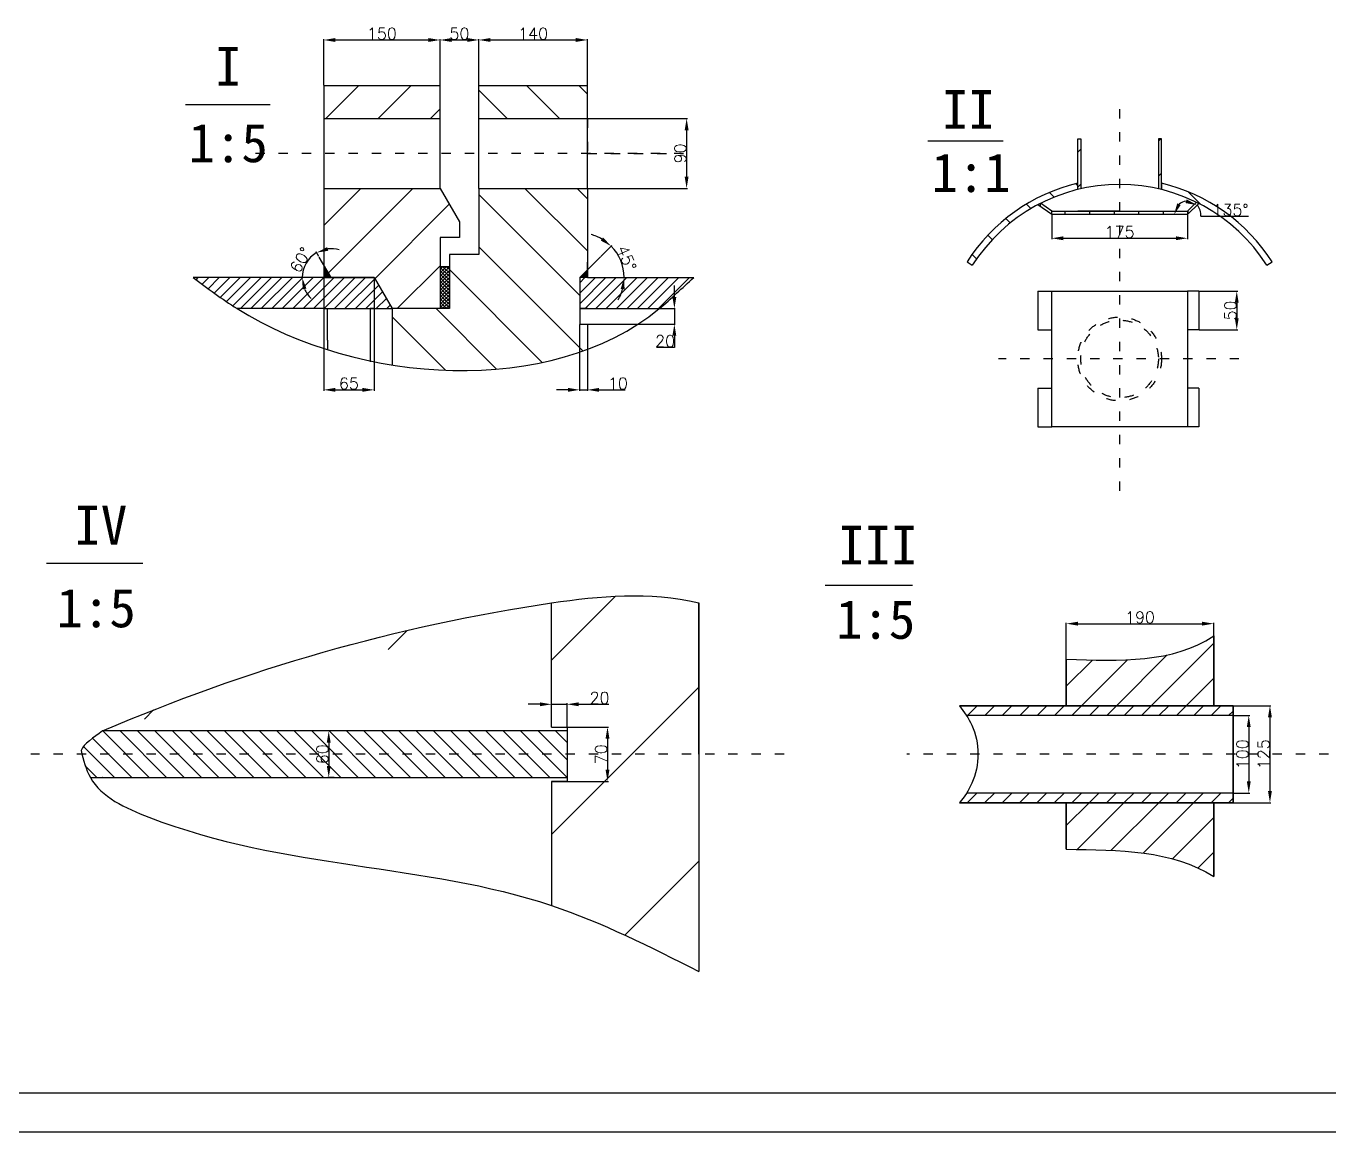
# Model space of a CAD drawing. Header units: millimetres. Extents: x 109 to 4315, y -1665 to 1305.
# Drawn here: x 1184 to 2864, y -1665 to -240 of the extents above; entities that cross this region are included whole.
import ezdxf

# ---------------------------------------------------------------- set-up
doc = ezdxf.new("R2010")
doc.units = ezdxf.units.MM
doc.linetypes.add('ACAD_ISO02W100', pattern=[15, 12, -3])
doc.linetypes.add('ACAD_ISO03W100', pattern=[30, 12, -18])
doc.layers.add('点划线', color=10, linetype='Continuous')
doc.styles.get("Standard").update_dxf_attribs({"font": 'txt', "bigfont": 'gbcbig.shx'})
doc.dimstyles.new('ISO-25', dxfattribs={"dimtxt": 15, "dimasz": 15, "dimexe": 1.25, "dimexo": 0.625, "dimtad": 1, "dimtoh": 1, "dimtxsty": 'Standard', "dimcen": 10, "dimadec": 0, "dimazin": 0, "dimtfac": 1, "dimtmove": 0, "dimatfit": 3, "dimfxl": 0, "dimarcsym": 0})
pattern_1 = [(45, (205.849, -107.269), (-6.73519, 6.73519), [])]
pattern_2 = [(45, (205.85, -356.563), (-22.45064, 22.45064), [])]

# ---------------------------------------------------------------- blocks, each defined once
blk = doc.blocks.new('*D10')
at = {"color": 0, "lineweight": -2, "transparency": 16777216}
for p, q in [((1567.8, -315.7), (1567.8, -256.3)), ((1582.8, -257.5), (1702.8, -257.5)), ((1717.8, -315.7), (1717.8, -256.3))]:
    blk.add_line(p, q, dxfattribs=at)
at = {"color": 0, "lineweight": 25, "transparency": 16777216}
for points in [[(1582.8, -255), (1582.8, -260), (1567.8, -257.5)], [(1702.8, -255), (1702.8, -260), (1717.8, -257.5)]]:
    blk.add_solid(points, dxfattribs=at)
at = {"layer": 'Defpoints', "color": 0, "lineweight": 25, "transparency": 16777216}
for p in [(1717.8, -257.5), (1567.8, -316.3), (1717.8, -316.3)]:
    blk.add_point(p, dxfattribs=at)
at = {"color": 0, "lineweight": 25, "transparency": 16777216, "insert": (1642.8, -249.4), "char_height": 15, "attachment_point": 5}
blk.add_mtext('150', dxfattribs=at)
blk = doc.blocks.new('*D11')
at = {"color": 0, "lineweight": -2, "transparency": 16777216}
for p, q in [((1717.8, -315), (1717.8, -256.3)), ((1732.8, -257.5), (1752.8, -257.5)), ((1767.8, -315.7), (1767.8, -256.3))]:
    blk.add_line(p, q, dxfattribs=at)
at = {"color": 0, "lineweight": 25, "transparency": 16777216}
for points in [[(1732.8, -255), (1732.8, -260), (1717.8, -257.5)], [(1752.8, -255), (1752.8, -260), (1767.8, -257.5)]]:
    blk.add_solid(points, dxfattribs=at)
at = {"layer": 'Defpoints', "color": 0, "lineweight": 25, "transparency": 16777216}
for p in [(1767.8, -257.5), (1717.8, -315.7), (1767.8, -316.3)]:
    blk.add_point(p, dxfattribs=at)
at = {"color": 0, "lineweight": 25, "transparency": 16777216, "insert": (1742.8, -249.4), "char_height": 15, "attachment_point": 5}
blk.add_mtext('50', dxfattribs=at)
blk = doc.blocks.new('*D12')
at = {"color": 0, "lineweight": -2, "transparency": 16777216}
for p, q in [((1767.8, -315.7), (1767.8, -256.3)), ((1782.8, -257.5), (1892.8, -257.5)), ((1907.8, -315.7), (1907.8, -256.3))]:
    blk.add_line(p, q, dxfattribs=at)
at = {"color": 0, "lineweight": 25, "transparency": 16777216}
for points in [[(1782.8, -255), (1782.8, -260), (1767.8, -257.5)], [(1892.8, -255), (1892.8, -260), (1907.8, -257.5)]]:
    blk.add_solid(points, dxfattribs=at)
at = {"layer": 'Defpoints', "color": 0, "lineweight": 25, "transparency": 16777216}
for p in [(1907.8, -257.5), (1767.8, -316.3), (1907.8, -316.3)]:
    blk.add_point(p, dxfattribs=at)
at = {"color": 0, "lineweight": 25, "transparency": 16777216, "insert": (1837.8, -249.4), "char_height": 15, "attachment_point": 5}
blk.add_mtext('140', dxfattribs=at)
blk = doc.blocks.new('*D13')
at = {"color": 0, "lineweight": -2, "transparency": 16777216}
for p, q in [((1567.8, -564.4), (1567.8, -709.7)), ((1632.8, -564.4), (1632.8, -709.7)), ((1582.8, -708.5), (1617.8, -708.5))]:
    blk.add_line(p, q, dxfattribs=at)
at = {"color": 0, "lineweight": 25, "transparency": 16777216}
for points in [[(1582.8, -706), (1582.8, -711), (1567.8, -708.5)], [(1617.8, -706), (1617.8, -711), (1632.8, -708.5)]]:
    blk.add_solid(points, dxfattribs=at)
at = {"layer": 'Defpoints', "color": 0, "lineweight": 25, "transparency": 16777216}
for p in [(1567.8, -563.8), (1632.8, -563.8), (1632.8, -708.5)]:
    blk.add_point(p, dxfattribs=at)
at = {"color": 0, "lineweight": 25, "transparency": 16777216, "insert": (1600.3, -700.3), "char_height": 15, "attachment_point": 5}
blk.add_mtext('65', dxfattribs=at)
blk = doc.blocks.new('*D14')
at = {"color": 0, "lineweight": -2, "transparency": 16777216}
for p, q in [((1897.8, -624.4), (1897.8, -709.7)), ((1907.8, -624.4), (1907.8, -709.7)), ((1882.8, -708.5), (1867.8, -708.5)), ((1897.8, -708.5), (1907.8, -708.5)), ((1922.8, -708.5), (1956.6, -708.5))]:
    blk.add_line(p, q, dxfattribs=at)
at = {"color": 0, "lineweight": 25, "transparency": 16777216}
for points in [[(1882.8, -706), (1882.8, -711), (1897.8, -708.5)], [(1922.8, -706), (1922.8, -711), (1907.8, -708.5)]]:
    blk.add_solid(points, dxfattribs=at)
at = {"layer": 'Defpoints', "color": 0, "lineweight": 25, "transparency": 16777216}
for p in [(1897.8, -623.8), (1907.8, -623.8), (1907.8, -708.5)]:
    blk.add_point(p, dxfattribs=at)
at = {"color": 0, "lineweight": 25, "transparency": 16777216, "insert": (1947.2, -700.3), "char_height": 15, "attachment_point": 5}
blk.add_mtext('10', dxfattribs=at)
blk = doc.blocks.new('*D15')
at = {"color": 0, "lineweight": -2, "transparency": 16777216}
for p, q in [((2506.4, -483.3), (2506.4, -514.4)), ((2681.4, -483.3), (2681.4, -514.4)), ((2521.4, -513.1), (2666.4, -513.1))]:
    blk.add_line(p, q, dxfattribs=at)
at = {"color": 0, "lineweight": 25, "transparency": 16777216}
for points in [[(2521.4, -510.6), (2521.4, -515.6), (2506.4, -513.1)], [(2666.4, -510.6), (2666.4, -515.6), (2681.4, -513.1)]]:
    blk.add_solid(points, dxfattribs=at)
at = {"layer": 'Defpoints', "color": 0, "lineweight": 25, "transparency": 16777216}
for p in [(2506.4, -482.7), (2681.4, -482.7), (2681.4, -513.1)]:
    blk.add_point(p, dxfattribs=at)
at = {"color": 0, "lineweight": 25, "transparency": 16777216, "insert": (2593.9, -505), "char_height": 15, "attachment_point": 5}
blk.add_mtext('175', dxfattribs=at)
blk = doc.blocks.new('*D16')
at = {"color": 0, "lineweight": -2, "transparency": 16777216}
blk.add_line((2698.7, -484.6), (2759.9, -484.6), dxfattribs=at)
for start, end in [(95.7836, 128.951), (353.6857, 44.7347)]:
    blk.add_arc((2681.4, -482.7), 17.4, start, end, dxfattribs=at)
at = {"color": 0, "lineweight": 25, "transparency": 16777216}
for points in [[(2672.7, -470.2), (2668.2, -468.1), (2664, -482.7)], [(2680.5, -463), (2678.8, -467.7), (2693.7, -470.4)]]:
    blk.add_solid(points, dxfattribs=at)
at = {"layer": 'Defpoints', "color": 0, "lineweight": 25, "transparency": 16777216}
for p in [(2696, -468.2), (2506.4, -482.7), (2669.1, -470.3), (2681.4, -482.7), (2681.4, -482.7)]:
    blk.add_point(p, dxfattribs=at)
at = {"color": 0, "lineweight": 25, "transparency": 16777216, "insert": (2736.8, -476.5), "char_height": 15, "attachment_point": 5}
blk.add_mtext('135°', dxfattribs=at)
blk = doc.blocks.new('*D17')
at = {"color": 0, "lineweight": -2, "transparency": 16777216}
for p, q in [((2525.2, -1115.1), (2525.2, -1008.7)), ((2540.2, -1009.9), (2700.2, -1009.9)), ((2715.2, -1115.1), (2715.2, -1008.7))]:
    blk.add_line(p, q, dxfattribs=at)
at = {"color": 0, "lineweight": 25, "transparency": 16777216}
for points in [[(2540.2, -1007.4), (2540.2, -1012.4), (2525.2, -1009.9)], [(2700.2, -1007.4), (2700.2, -1012.4), (2715.2, -1009.9)]]:
    blk.add_solid(points, dxfattribs=at)
at = {"layer": 'Defpoints', "color": 0, "lineweight": 25, "transparency": 16777216}
for p in [(2715.2, -1009.9), (2525.2, -1115.7), (2715.2, -1115.7)]:
    blk.add_point(p, dxfattribs=at)
at = {"color": 0, "lineweight": 25, "transparency": 16777216, "insert": (2620.2, -1001.8), "char_height": 15, "attachment_point": 5}
blk.add_mtext('190', dxfattribs=at)
blk = doc.blocks.new('*D18')
at = {"color": 0, "lineweight": -2, "transparency": 16777216}
blk.add_line((1561.7, -536.8), (1558.1, -530.5), dxfattribs=at)
for start, end in [(120, 180), (73.4747, 96.7373), (203.2627, 226.5253)]:
    blk.add_arc((1577.3, -563.8), 37.2, start, end, dxfattribs=at)
at = {"color": 0, "lineweight": 25, "transparency": 16777216}
for points in [[(1573.7, -529.2), (1572.2, -524.5), (1558.7, -531.6)], [(1540.7, -579), (1545.6, -578), (1540.1, -563.8)]]:
    blk.add_solid(points, dxfattribs=at)
at = {"layer": 'Defpoints', "color": 0, "lineweight": 25, "transparency": 16777216}
for p in [(1562, -537.3), (1548.8, -539.9), (1399.6, -563.8), (1567.8, -563.8), (1577.3, -563.8)]:
    blk.add_point(p, dxfattribs=at)
at = {"color": 0, "lineweight": 25, "transparency": 16777216, "insert": (1538.1, -541.1), "char_height": 15, "attachment_point": 5, "rotation": 60}
blk.add_mtext('60°', dxfattribs=at)
blk = doc.blocks.new('*D19')
at = {"color": 0, "lineweight": -2, "transparency": 16777216}
blk.add_line((1925.1, -536.5), (1939.3, -522.3), dxfattribs=at)
for start, end in [(60.0245, 75.0491), (360, 45), (329.9509, 344.9755)]:
    blk.add_arc((1897.8, -563.8), 57.4, start, end, dxfattribs=at)
at = {"color": 0, "lineweight": 25, "transparency": 16777216}
for points in [[(1928, -512.1), (1925, -516.1), (1938.4, -523.2)], [(1950.7, -578.3), (1955.7, -579), (1955.2, -563.8)]]:
    blk.add_solid(points, dxfattribs=at)
at = {"layer": 'Defpoints', "color": 0, "lineweight": 25, "transparency": 16777216}
for p in [(1924.6, -537), (1953.2, -548.9), (1897.8, -563.8), (1907.8, -563.8), (2044.9, -563.8)]:
    blk.add_point(p, dxfattribs=at)
at = {"color": 0, "lineweight": 25, "transparency": 16777216, "insert": (1958.3, -538.7), "char_height": 15, "attachment_point": 5, "rotation": 292.5}
blk.add_mtext('45°', dxfattribs=at)
blk = doc.blocks.new('*D20')
at = {"color": 0, "lineweight": -2, "transparency": 16777216}
for p, q in [((2019.9, -588.8), (2019.9, -573.8)), ((1903.4, -603.8), (2021.1, -603.8)), ((2019.9, -603.8), (2019.9, -623.8)), ((1908.4, -623.8), (2021.1, -623.8)), ((2019.9, -653.8), (1996.8, -653.8)), ((2019.9, -638.8), (2019.9, -653.8))]:
    blk.add_line(p, q, dxfattribs=at)
at = {"color": 0, "lineweight": 25, "transparency": 16777216}
for points in [[(2017.4, -588.8), (2022.4, -588.8), (2019.9, -603.8)], [(2017.4, -638.8), (2022.4, -638.8), (2019.9, -623.8)]]:
    blk.add_solid(points, dxfattribs=at)
at = {"layer": 'Defpoints', "color": 0, "lineweight": 25, "transparency": 16777216}
for p in [(1902.8, -603.8), (1907.8, -623.8), (2019.9, -623.8)]:
    blk.add_point(p, dxfattribs=at)
at = {"color": 0, "lineweight": 25, "transparency": 16777216, "insert": (2008, -645.7), "char_height": 15, "attachment_point": 5}
blk.add_mtext('20', dxfattribs=at)
blk = doc.blocks.new('*D28')
at = {"color": 0, "lineweight": -2, "transparency": 16777216}
for p, q in [((2696.6, -581.2), (2746.2, -581.2)), ((2744.9, -596.2), (2744.9, -616.2)), ((2696.6, -631.2), (2746.2, -631.2))]:
    blk.add_line(p, q, dxfattribs=at)
at = {"color": 0, "lineweight": 25, "transparency": 16777216}
for points in [[(2742.4, -596.2), (2747.4, -596.2), (2744.9, -581.2)], [(2742.4, -616.2), (2747.4, -616.2), (2744.9, -631.2)]]:
    blk.add_solid(points, dxfattribs=at)
at = {"layer": 'Defpoints', "color": 0, "lineweight": 25, "transparency": 16777216}
for p in [(2696, -581.2), (2696, -631.2), (2744.9, -631.2)]:
    blk.add_point(p, dxfattribs=at)
at = {"color": 0, "lineweight": 25, "transparency": 16777216, "insert": (2736.8, -606.2), "char_height": 15, "attachment_point": 5, "rotation": 90}
blk.add_mtext('50', dxfattribs=at)
blk = doc.blocks.new('*D29')
at = {"color": 0, "lineweight": -2, "transparency": 16777216}
for p, q in [((2740.8, -1115.7), (2789, -1115.7)), ((2787.7, -1130.7), (2787.7, -1225.7)), ((2740.8, -1240.7), (2789, -1240.7))]:
    blk.add_line(p, q, dxfattribs=at)
at = {"color": 0, "lineweight": 25, "transparency": 16777216}
for points in [[(2785.2, -1130.7), (2790.2, -1130.7), (2787.7, -1115.7)], [(2785.2, -1225.7), (2790.2, -1225.7), (2787.7, -1240.7)]]:
    blk.add_solid(points, dxfattribs=at)
at = {"layer": 'Defpoints', "color": 0, "lineweight": 25, "transparency": 16777216}
for p in [(2740.2, -1115.7), (2740.2, -1240.7), (2787.7, -1240.7)]:
    blk.add_point(p, dxfattribs=at)
at = {"color": 0, "lineweight": 25, "transparency": 16777216, "insert": (2779.6, -1178.2), "char_height": 15, "attachment_point": 5, "rotation": 90}
blk.add_mtext('125', dxfattribs=at)
blk = doc.blocks.new('*D30')
at = {"color": 0, "lineweight": -2, "transparency": 16777216}
for p, q in [((2740.8, -1128.2), (2761.7, -1128.2)), ((2760.4, -1143.2), (2760.4, -1213.2)), ((2740.8, -1228.2), (2761.7, -1228.2))]:
    blk.add_line(p, q, dxfattribs=at)
at = {"color": 0, "lineweight": 25, "transparency": 16777216}
for points in [[(2757.9, -1143.2), (2762.9, -1143.2), (2760.4, -1128.2)], [(2757.9, -1213.2), (2762.9, -1213.2), (2760.4, -1228.2)]]:
    blk.add_solid(points, dxfattribs=at)
at = {"layer": 'Defpoints', "color": 0, "lineweight": 25, "transparency": 16777216}
for p in [(2740.2, -1128.2), (2740.2, -1228.2), (2760.4, -1228.2)]:
    blk.add_point(p, dxfattribs=at)
at = {"color": 0, "lineweight": 25, "transparency": 16777216, "insert": (2752.3, -1178.2), "char_height": 15, "attachment_point": 5, "rotation": 90}
blk.add_mtext('100', dxfattribs=at)
blk = doc.blocks.new('*D43')
at = {"color": 0, "lineweight": -2, "transparency": 16777216}
for p, q in [((1862.2, -1143.2), (1934.9, -1143.2)), ((1933.7, -1158.2), (1933.7, -1198.2)), ((1862.2, -1213.2), (1934.9, -1213.2))]:
    blk.add_line(p, q, dxfattribs=at)
at = {"color": 0, "lineweight": 25, "transparency": 16777216}
for points in [[(1931.2, -1158.2), (1936.2, -1158.2), (1933.7, -1143.2)], [(1931.2, -1198.2), (1936.2, -1198.2), (1933.7, -1213.2)]]:
    blk.add_solid(points, dxfattribs=at)
at = {"layer": 'Defpoints', "color": 0, "lineweight": 25, "transparency": 16777216}
for p in [(1861.5, -1143.2), (1861.5, -1213.2), (1933.7, -1213.2)]:
    blk.add_point(p, dxfattribs=at)
at = {"color": 0, "lineweight": 25, "transparency": 16777216, "insert": (1925.5, -1178.2), "char_height": 15, "attachment_point": 5, "rotation": 90}
blk.add_mtext('70', dxfattribs=at)
blk = doc.blocks.new('*D44')
at = {"color": 0, "lineweight": -2, "transparency": 16777216}
for p, q in [((1846.5, -1113.8), (1831.5, -1113.8)), ((1861.5, -1142.6), (1861.5, -1112.5)), ((1861.5, -1113.8), (1881.5, -1113.8)), ((1881.5, -1142.6), (1881.5, -1112.5)), ((1896.5, -1113.8), (1935.3, -1113.8))]:
    blk.add_line(p, q, dxfattribs=at)
at = {"color": 0, "lineweight": 25, "transparency": 16777216}
for points in [[(1846.5, -1111.3), (1846.5, -1116.3), (1861.5, -1113.8)], [(1896.5, -1111.3), (1896.5, -1116.3), (1881.5, -1113.8)]]:
    blk.add_solid(points, dxfattribs=at)
at = {"layer": 'Defpoints', "color": 0, "lineweight": 25, "transparency": 16777216}
for p in [(1881.5, -1113.8), (1861.5, -1143.2), (1881.5, -1143.2)]:
    blk.add_point(p, dxfattribs=at)
at = {"color": 0, "lineweight": 25, "transparency": 16777216, "insert": (1923.4, -1105.6), "char_height": 15, "attachment_point": 5}
blk.add_mtext('20', dxfattribs=at)
blk = doc.blocks.new('*D45')
at = {"color": 0, "lineweight": -2, "transparency": 16777216}
for p, q in [((1581.5, -1148.2), (1573, -1148.2)), ((1574.3, -1163.2), (1574.3, -1193.2)), ((1581.5, -1208.2), (1573, -1208.2))]:
    blk.add_line(p, q, dxfattribs=at)
at = {"color": 0, "lineweight": 25, "transparency": 16777216}
for points in [[(1571.8, -1163.2), (1576.8, -1163.2), (1574.3, -1148.2)], [(1571.8, -1193.2), (1576.8, -1193.2), (1574.3, -1208.2)]]:
    blk.add_solid(points, dxfattribs=at)
at = {"layer": 'Defpoints', "color": 0, "lineweight": 25, "transparency": 16777216}
for p in [(1582.2, -1148.2), (1574.3, -1208.2), (1582.2, -1208.2)]:
    blk.add_point(p, dxfattribs=at)
at = {"color": 0, "lineweight": 25, "transparency": 16777216, "insert": (1566.2, -1178.2), "char_height": 15, "attachment_point": 5, "rotation": 90}
blk.add_mtext('60', dxfattribs=at)
blk = doc.blocks.new('*D61')
at = {"color": 0, "lineweight": -2, "transparency": 16777216}
for p, q in [((1838.4, -358.8), (2036.9, -358.8)), ((2035.7, -373.8), (2035.7, -433.8)), ((1838.4, -448.8), (2036.9, -448.8))]:
    blk.add_line(p, q, dxfattribs=at)
at = {"color": 0, "lineweight": 25, "transparency": 16777216}
for points in [[(2033.2, -373.8), (2038.2, -373.8), (2035.7, -358.8)], [(2033.2, -433.8), (2038.2, -433.8), (2035.7, -448.8)]]:
    blk.add_solid(points, dxfattribs=at)
at = {"layer": 'Defpoints', "color": 0, "lineweight": 25, "transparency": 16777216}
for p in [(1837.8, -358.8), (1837.8, -448.8), (2035.7, -448.8)]:
    blk.add_point(p, dxfattribs=at)
at = {"color": 0, "lineweight": 25, "transparency": 16777216, "insert": (2027.5, -403.8), "char_height": 15, "attachment_point": 5, "rotation": 90}
blk.add_mtext('90', dxfattribs=at)

msp = doc.modelspace()

# ---------------------------------------------------------------- hatches: boundary and pattern name
at = {"lineweight": 25}
h = msp.add_hatch(dxfattribs=at)
h.set_pattern_fill('ANSI31', color=256, scale=15, style=0)
h.set_pattern_definition([(45, (205.85, -107.27), (-33.676, 33.676), [])])
h.paths.add_polyline_path([(1632.814, -563.792), (1656.138, -603.792), (1717.814, -603.792), (1717.814, -512.086), (1742.814, -512.086), (1742.814, -492.086), (1717.814, -448.792), (1567.814, -448.792), (1567.814, -547.33), (1577.319, -563.792), (1586.823, -563.792)])
h.paths.add_polyline_path([(1717.814, -358.792), (1717.814, -316.292), (1567.814, -316.292), (1567.814, -358.792)])
h = msp.add_hatch(dxfattribs=at)
h.set_pattern_fill('ANSI31', color=256, scale=15, angle=90, style=0)
h.set_pattern_definition([(135, (205.85, -107.27), (-33.676, -33.676), [])])
h.paths.add_polyline_path([(1767.814, -316.292), (1767.814, -358.792), (1907.814, -358.792), (1907.814, -316.292)])
edge = h.paths.add_edge_path()
edge.add_line((1897.814, -563.792), (1907.814, -553.792))
edge.add_line((1907.814, -553.792), (1907.814, -543.792))
edge.add_line((1907.814, -543.792), (1907.814, -448.792))
edge.add_line((1907.814, -448.792), (1767.814, -448.792))
edge.add_line((1767.814, -448.792), (1767.814, -534.12))
edge.add_line((1767.814, -534.12), (1729.785, -534.12))
edge.add_line((1729.785, -534.12), (1729.785, -603.792))
edge.add_line((1729.785, -603.792), (1656.138, -603.792))
edge.add_line((1656.138, -603.792), (1656.138, -676.425))
edge.add_spline(control_points=[(1656.138, -676.425), (1742.087, -690.153), (1831.544, -684.876), (1907.814, -656.295)], knot_values=[269.78253751, 269.78253751, 269.78253751, 269.78253751, 507.56388734, 507.56388734, 507.56388734, 507.56388734], degree=3, periodic=0)
edge.add_line((1907.814, -656.295), (1907.814, -623.792))
edge.add_line((1907.814, -623.792), (1897.814, -623.792))
edge.add_line((1897.814, -623.792), (1897.814, -563.792))
h = msp.add_hatch(dxfattribs=at)
h.set_pattern_fill('ANSI31', color=256, scale=10, style=0)
h.set_pattern_definition(pattern_2)
h.paths.add_polyline_path([(2543.88, -384.874), (2539.88, -384.874), (2539.88, -450.248, -0.00456822), (2543.88, -449.298)])
h.paths.add_polyline_path([(2643.88, -449.298, -0.00456822), (2647.88, -450.248), (2647.88, -384.874), (2643.88, -384.874)])
h = msp.add_hatch(dxfattribs=at)
h.set_pattern_fill('ANSI31', color=256, scale=10, angle=90, style=0)
h.set_pattern_definition([(135, (205.85, -356.563), (-22.45064, -22.45064), [])])
h.paths.add_polyline_path([(2539.88, -450.248), (2539.88, -442.016, 0.19505015), (2397.263, -543.648), (2404.014, -547.941, -0.19285049)])
h.paths.add_polyline_path([(2783.688, -547.851), (2790.437, -543.555, 0.1949271), (2647.88, -442.016), (2647.88, -450.248, -0.19272754)])
h.paths.add_polyline_path([(2710.554, -465.211), (2763.054, -465.211), (2763.054, -487.711), (2710.554, -487.711)], flags=25)
h = msp.add_hatch(dxfattribs=at)
h.set_pattern_fill('ANSI31', color=256, scale=10, angle=45, style=0)
h.set_pattern_definition([(90, (205.85, -356.563), (-31.75, 5e-15), [])])
h.paths.add_polyline_path([(2681.38, -478.172), (2593.826, -478.172), (2593.826, -482.672), (2681.38, -482.672)])
h.paths.add_polyline_path([(2593.826, -478.172), (2539.88, -478.172), (2506.38, -478.172), (2506.38, -482.672), (2593.826, -482.672)])
h.paths.add_polyline_path([(2696.003, -468.183, 0.00383451), (2692.916, -466.64), (2681.38, -478.172), (2681.38, -482.672)])
h.paths.add_polyline_path([(2506.38, -478.172), (2492.101, -468.008, 0.0046684), (2488.372, -469.943), (2506.38, -482.672)])
for points in [[(1567.814, -547.33), (1567.814, -563.792), (1577.319, -563.792)], [(1907.814, -563.792), (1907.814, -553.792), (1897.814, -563.792)]]:
    msp.add_hatch(color=256, dxfattribs=at).paths.add_polyline_path(points)
h = msp.add_hatch(dxfattribs=at)
h.set_pattern_fill('ANSI37', color=256, style=0)
h.set_pattern_definition([(45, (205.849, -107.269), (-2.245064, 2.245064), []), (135, (205.849, -107.269), (-2.245064, -2.245064), [])])
h.paths.add_polyline_path([(1729.785, -549.803), (1717.814, -549.803), (1717.814, -603.792), (1729.785, -603.792)])
h = msp.add_hatch(dxfattribs=at)
h.set_pattern_fill('ANSI31', color=256, scale=3, style=0)
h.set_pattern_definition(pattern_1)
h.paths.add_polyline_path([(1632.814, -563.792), (1632.814, -603.792), (1656.138, -603.792)])
h.paths.add_polyline_path([(1632.814, -603.792), (1632.814, -563.792), (1572.814, -563.792), (1567.814, -563.792), (1567.814, -603.792)])
edge = h.paths.add_edge_path()
edge.add_line((1567.814, -603.792), (1567.814, -563.792))
edge.add_line((1567.814, -563.792), (1399.604, -563.792))
edge.add_spline(control_points=[(1399.604, -563.792), (1418, -577.562), (1436.396, -591.332), (1456.289, -603.792)], knot_values=[0, 0, 0, 0, 69.37741813, 69.37741813, 69.37741813, 69.37741813], degree=3, periodic=0)
edge.add_line((1456.289, -603.792), (1567.814, -603.792))
h = msp.add_hatch(dxfattribs=at)
h.set_pattern_fill('ANSI31', color=256, scale=3, style=0)
h.set_pattern_definition(pattern_1)
edge = h.paths.add_edge_path()
edge.add_spline(control_points=[(2000.481, -603.792), (2015.858, -591.174), (2029.933, -576.963), (2044.865, -563.792)], knot_values=[613.5692086, 613.5692086, 613.5692086, 613.5692086, 673.31868811, 673.31868811, 673.31868811, 673.31868811], degree=3, periodic=0)
edge.add_line((2044.865, -563.792), (1907.814, -563.792))
edge.add_line((1907.814, -563.792), (1897.814, -563.792))
edge.add_line((1897.814, -563.792), (1897.814, -603.792))
edge.add_line((1897.814, -603.792), (2000.481, -603.792))
h = msp.add_hatch(dxfattribs=at)
h.set_pattern_fill('ANSI31', color=256, scale=50, style=0)
edge = h.paths.add_edge_path()
edge.add_spline(control_points=[(2051.538, -983.184), (1986.931, -967.8), (1725.201, -994.012), (1467.238, -1068.928), (1282.805, -1148.184)], knot_values=[74.21246433, 74.21246433, 74.21246433, 74.21246433, 264.21246433, 866.00708872, 866.00708872, 866.00708872, 866.00708872], degree=3, periodic=0)
edge.add_line((1861.544, -983.197), (1861.538, -1143.184))
edge.add_line((1861.538, -1143.184), (1881.538, -1143.184))
edge.add_line((1881.538, -1143.184), (1881.538, -1178.184))
edge.add_line((1881.538, -1178.184), (2051.538, -1178.184))
edge.add_line((2051.538, -1178.184), (2051.538, -983.184))
edge = h.paths.add_edge_path()
edge.add_line((2051.538, -1178.184), (1881.538, -1178.184))
edge.add_line((1881.538, -1178.184), (1881.538, -1213.184))
edge.add_line((1881.538, -1213.184), (1861.538, -1213.184))
edge.add_line((1861.538, -1213.184), (1861.538, -1373.184))
edge.add_spline(control_points=[(1861.538, -1373.184), (1926.08, -1394.847), (1988.809, -1426.516), (2051.538, -1458.184)], knot_values=[664.41773862, 664.41773862, 664.41773862, 664.41773862, 872.56432158, 872.56432158, 872.56432158, 872.56432158], degree=3, periodic=0)
edge.add_line((2051.538, -1458.184), (2051.538, -1178.184))
h.paths.add_polyline_path([(1914.293, -1193.184), (1914.293, -1163.184), (1936.793, -1163.184), (1936.793, -1193.184)], flags=9)
h.paths.add_polyline_path([(1908.413, -1094.392), (1938.413, -1094.392), (1938.413, -1116.892), (1908.413, -1116.892)], flags=24)
h = msp.add_hatch(dxfattribs=at)
h.set_pattern_fill('ANSI31', color=256, scale=10, style=0)
h.set_pattern_definition(pattern_2)
edge = h.paths.add_edge_path()
edge.add_spline(control_points=[(2715.183, -1025.684), (2663.137, -1060.649), (2594.16, -1058.167), (2525.183, -1055.684)], knot_values=[0, 0, 0, 0, 192.35384062, 192.35384062, 192.35384062, 192.35384062], degree=3, periodic=0)
edge.add_line((2525.183, -1055.684), (2525.183, -1115.684))
edge.add_line((2525.183, -1115.684), (2715.183, -1115.684))
edge.add_line((2715.183, -1115.684), (2715.183, -1025.684))
edge = h.paths.add_edge_path()
edge.add_line((2525.183, -1240.684), (2525.183, -1300.684))
edge.add_spline(control_points=[(2525.183, -1300.684), (2593.273, -1301.315), (2661.362, -1301.946), (2715.183, -1335.721)], knot_values=[0, 0, 0, 0, 193.20342715, 193.20342715, 193.20342715, 193.20342715], degree=3, periodic=0)
edge.add_line((2715.183, -1335.721), (2715.183, -1240.684))
edge.add_line((2715.183, -1240.684), (2525.183, -1240.684))
h = msp.add_hatch(dxfattribs=at)
h.set_pattern_fill('ANSI31', color=256, scale=5, style=0)
h.set_pattern_definition([(45, (205.849, -356.563), (-11.22532, 11.22532), [])])
edge = h.paths.add_edge_path()
edge.add_spline(control_points=[(2387.484, -1115.684), (2390.508, -1119.806), (2393.531, -1123.928), (2396.322, -1128.184)], knot_values=[0, 0, 0, 0, 15.2586721, 15.2586721, 15.2586721, 15.2586721], degree=3, periodic=0)
edge.add_line((2396.322, -1128.184), (2740.183, -1128.184))
edge.add_line((2740.183, -1128.184), (2740.183, -1115.684))
edge.add_line((2740.183, -1115.684), (2715.183, -1115.684))
edge.add_line((2715.183, -1115.684), (2387.484, -1115.684))
edge = h.paths.add_edge_path()
edge.add_line((2740.183, -1240.684), (2740.183, -1228.185))
edge.add_line((2740.183, -1228.185), (2396.676, -1228.185))
edge.add_spline(control_points=[(2396.676, -1228.185), (2393.892, -1232.558), (2390.79, -1236.713), (2387.484, -1240.684)], knot_values=[118.74878152, 118.74878152, 118.74878152, 118.74878152, 134.26933405, 134.26933405, 134.26933405, 134.26933405], degree=3, periodic=0)
edge.add_line((2387.484, -1240.684), (2740.183, -1240.684))
h = msp.add_hatch(dxfattribs=at)
h.set_pattern_fill('ANSI31', color=256, scale=5, angle=90, style=0)
edge = h.paths.add_edge_path()
edge.add_line((1881.538, -1148.184), (1282.805, -1148.184))
edge.add_spline(control_points=[(1282.805, -1148.184), (1270.73, -1156.536), (1258.655, -1164.887), (1255.002, -1173.238)], knot_values=[0, 0, 0, 0, 34.79785176, 34.79785176, 34.79785176, 34.79785176], degree=3, periodic=0)
edge.add_spline(control_points=[(1255.002, -1173.238), (1255.391, -1174.892), (1255.785, -1176.542), (1256.19, -1178.184)], knot_values=[4.76151543, 4.76151543, 4.76151543, 4.76151543, 9.70171071, 9.70171071, 9.70171071, 9.70171071], degree=3, periodic=0)
edge.add_spline(control_points=[(1256.19, -1178.184), (1256.19, -1178.184), (1256.19, -1178.184), (1256.19, -1178.184)], knot_values=[9.70171071, 9.70171071, 9.70171071, 9.70171071, 9.70171187, 9.70171187, 9.70171187, 9.70171187], degree=3, periodic=0)
edge.add_line((1256.19, -1178.184), (1881.538, -1178.184))
edge.add_line((1881.538, -1178.184), (1881.538, -1148.184))
edge = h.paths.add_edge_path()
edge.add_line((1881.538, -1178.184), (1256.19, -1178.184))
edge.add_spline(control_points=[(1256.19, -1178.184), (1256.873, -1180.954), (1257.587, -1183.701), (1258.359, -1186.407)], knot_values=[9.70171187, 9.70171187, 9.70171187, 9.70171187, 18.03140101, 18.03140101, 18.03140101, 18.03140101], degree=3, periodic=0)
edge.add_spline(control_points=[(1258.359, -1186.407), (1259.175, -1189.267), (1260.055, -1192.082), (1261.031, -1194.829)], knot_values=[18.03140101, 18.03140101, 18.03140101, 18.03140101, 26.83410603, 26.83410603, 26.83410603, 26.83410603], degree=3, periodic=0)
edge.add_spline(control_points=[(1261.031, -1194.829), (1262.08, -1197.78), (1263.24, -1200.653), (1264.549, -1203.42)], knot_values=[26.83410603, 26.83410603, 26.83410603, 26.83410603, 36.29045545, 36.29045545, 36.29045545, 36.29045545], degree=3, periodic=0)
edge.add_spline(control_points=[(1264.549, -1203.42), (1265.319, -1205.046), (1266.14, -1206.636), (1267.021, -1208.184)], knot_values=[36.29045545, 36.29045545, 36.29045545, 36.29045545, 41.84980215, 41.84980215, 41.84980215, 41.84980215], degree=3, periodic=0)
edge.add_line((1267.021, -1208.184), (1881.538, -1208.184))
edge.add_line((1881.538, -1208.184), (1881.538, -1178.184))
h.paths.add_polyline_path([(1554.905, -1193.184), (1554.905, -1163.184), (1577.405, -1163.184), (1577.405, -1193.184)], flags=9)

# ---------------------------------------------------------------- linework, layer by layer
at = {"lineweight": 30}
for p, q in [((1567.814, -316.292), (1717.814, -316.292)), ((1567.814, -316.292), (1567.814, -358.792)), ((1717.814, -358.792), (1717.814, -316.292)), ((1767.814, -448.792), (1767.814, -316.292)), ((1767.814, -316.292), (1907.814, -316.292)), ((1907.814, -448.792), (1907.814, -316.292)), ((1567.814, -358.792), (1717.814, -358.792)), ((1567.814, -358.792), (1567.814, -448.792)), ((1717.814, -448.792), (1717.814, -358.792)), ((1767.814, -358.792), (1907.814, -358.792)), ((2539.88, -450.248), (2539.88, -384.874)), ((2539.88, -384.874), (2543.88, -384.874)), ((2543.88, -384.874), (2543.88, -449.298)), ((2647.88, -384.874), (2643.88, -384.874)), ((2643.88, -384.874), (2643.88, -449.298)), ((2647.88, -450.248), (2647.88, -384.874)), ((1567.814, -448.792), (1717.814, -448.792)), ((1567.814, -448.792), (1567.814, -563.792)), ((1717.814, -448.792), (1738.114, -483.946)), ((1717.814, -448.792), (1742.814, -492.086)), ((1767.814, -448.792), (1907.814, -448.792)), ((1767.814, -448.792), (1767.814, -534.12)), ((1907.814, -448.792), (1907.814, -563.792)), ((2647.88, -442.016), (2647.88, -450.248)), ((2506.38, -482.672), (2488.372, -469.943)), ((2506.38, -478.172), (2492.101, -468.008)), ((2681.38, -478.172), (2692.916, -466.64)), ((2681.38, -482.672), (2696.003, -468.183)), ((2506.38, -482.672), (2506.38, -478.172)), ((2506.38, -478.172), (2681.38, -478.172)), ((2681.38, -482.672), (2506.38, -482.672)), ((2593.88, -478.172), (2539.88, -478.172)), ((2593.88, -478.172), (2681.38, -478.172)), ((2593.88, -478.172), (2647.88, -478.172)), ((2681.38, -478.172), (2681.38, -482.672)), ((1742.814, -492.086), (1742.814, -512.086)), ((1742.814, -512.086), (1717.814, -512.086)), ((1717.814, -512.086), (1717.814, -603.792)), ((1767.814, -534.12), (1729.785, -534.12)), ((1729.785, -534.12), (1729.785, -603.792)), ((1907.814, -563.792), (1907.814, -543.792)), ((1567.814, -563.792), (1399.604, -563.792)), ((1567.814, -563.792), (1632.814, -563.792)), ((1567.814, -563.792), (1567.814, -655.185)), ((1567.814, -563.792), (1567.814, -603.792)), ((1567.814, -563.792), (1632.814, -563.792)), ((1632.814, -563.792), (1572.814, -563.792)), ((1632.814, -563.792), (1632.814, -672.217)), ((1632.814, -563.792), (1656.138, -603.792)), ((1907.814, -563.792), (1897.814, -563.792)), ((1897.814, -563.792), (1897.814, -623.792)), ((1907.814, -563.792), (2044.865, -563.792)), ((2488.372, -581.172), (2488.372, -631.172)), ((2488.372, -581.172), (2506.38, -581.172)), ((2506.38, -581.172), (2681.38, -581.172)), ((2506.38, -756.172), (2506.38, -581.172)), ((2506.38, -581.172), (2593.88, -581.172)), ((2681.38, -581.172), (2681.38, -756.172)), ((2696.003, -581.172), (2681.38, -581.172)), ((2696.003, -581.172), (2696.003, -631.172)), ((1567.814, -603.792), (1456.289, -603.792)), ((1729.785, -603.792), (1656.138, -603.792)), ((1656.138, -603.792), (1656.138, -676.425)), ((1907.814, -603.792), (1897.814, -603.792)), ((1897.814, -603.792), (2000.481, -603.792)), ((1897.814, -623.792), (1907.814, -623.792)), ((1907.814, -623.792), (1907.814, -656.295)), ((2488.372, -631.172), (2506.38, -631.172)), ((2696.003, -631.172), (2681.38, -631.172)), ((2488.372, -706.172), (2488.372, -756.172)), ((2488.372, -706.172), (2506.38, -706.172)), ((2696.003, -706.172), (2681.38, -706.172)), ((2696.003, -706.172), (2696.003, -756.172)), ((2488.372, -756.172), (2506.38, -756.172)), ((2681.38, -756.172), (2506.38, -756.172)), ((2696.003, -756.172), (2681.38, -756.172)), ((1861.538, -1143.184), (1861.538, -983.184)), ((2051.538, -1178.184), (2051.538, -983.184)), ((2740.183, -1128.184), (2396.322, -1128.184)), ((1881.538, -1148.184), (1282.805, -1148.184)), ((1861.538, -1143.184), (1881.538, -1143.184)), ((1881.538, -1143.184), (1881.538, -1213.184)), ((2051.538, -1178.184), (2051.538, -1458.184)), ((1267.021, -1208.184), (1881.538, -1208.184)), ((1881.538, -1213.184), (1861.538, -1213.184)), ((1861.538, -1213.184), (1861.538, -1373.184)), ((2740.183, -1228.185), (2396.676, -1228.185)), ((4263.629, -1615.067), (233.629, -1615.067))]:
    msp.add_line(p, q, dxfattribs=at)
at = {"lineweight": 25}
for p, q in [((1389.577, -340.571), (1498.892, -340.571)), ((2346.803, -387.493), (2443.753, -387.493)), ((1577.319, -563.792), (1562.025, -537.302)), ((1897.814, -563.792), (1924.648, -536.959)), ((1729.785, -549.803), (1717.814, -549.803)), ((2397.263, -543.648), (2404.014, -547.941)), ((2783.688, -547.851), (2790.437, -543.555)), ((1567.814, -563.792), (1586.823, -563.792)), ((1567.814, -603.792), (1656.138, -603.792)), ((1572.814, -644.302), (1572.814, -603.792)), ((1632.814, -603.792), (1627.814, -603.792)), ((1627.814, -603.792), (1627.814, -672.217)), ((1572.814, -644.302), (1572.814, -656.787)), ((1210.351, -931.927), (1334.616, -931.927)), ((2214.131, -960.188), (2326.932, -960.188)), ((1861.538, -1143.184), (1861.538, -983.184)), ((1861.538, -1143.184), (1861.544, -983.184)), ((2051.538, -983.184), (2051.538, -1450.027)), ((2740.183, -1115.684), (2740.183, -1128.184)), ((1861.538, -1213.184), (1861.538, -1373.184)), ((108.629, -1665.067), (4313.629, -1665.067))]:
    msp.add_line(p, q, dxfattribs=at)
at = {"linetype": 'ACAD_ISO03W100', "lineweight": 25}
for p, q in [((2593.826, -346.533), (2593.826, -846.323)), ((1907.814, -358.792), (1907.814, -403.792)), ((2031.746, -403.792), (1478.64, -403.792)), ((1907.814, -403.792), (2031.746, -403.792)), ((2747.777, -668.672), (2437.56, -668.672)), ((2161.445, -1178.184), (1190.096, -1178.184)), ((2863.111, -1178.184), (2319.481, -1178.184))]:
    msp.add_line(p, q, dxfattribs=at)
at = {"lineweight": 35}
for p, q in [((2715.183, -1115.684), (2715.183, -1025.684)), ((2525.183, -1115.684), (2525.183, -1055.684)), ((2740.183, -1115.684), (2387.484, -1115.684)), ((2525.183, -1115.684), (2715.183, -1115.684)), ((2715.183, -1115.684), (2740.183, -1115.684)), ((2715.183, -1115.684), (2740.183, -1115.684)), ((2740.183, -1115.684), (2740.183, -1240.684)), ((2740.183, -1240.684), (2387.484, -1240.684)), ((2525.183, -1240.684), (2715.183, -1240.684)), ((2525.183, -1240.684), (2525.183, -1300.684)), ((2715.183, -1240.684), (2740.183, -1240.684)), ((2715.183, -1240.684), (2715.183, -1335.721))]:
    msp.add_line(p, q, dxfattribs=at)
at = {"linetype": 'ACAD_ISO03W100', "lineweight": 25}
for radius in [54, 50]:
    msp.add_circle((2593.88, -668.672), radius, dxfattribs=at)
at = {"lineweight": 30}
for radius, start, end in [(233, 103.400692, 147.5486), (225, 32.478568, 147.5486), (233, 32.478568, 76.599308)]:
    msp.add_arc((2593.88, -668.672), radius, start, end, dxfattribs=at)
at = {"lineweight": 25}
for points, knots in [([(1399.604, -563.792), (1418, -577.562), (1580.696, -699.341), (1887.665, -720.604), (2029.933, -576.963), (2044.865, -563.792)], [0, 0, 0, 0, 69.37741813, 613.5692086, 673.31868811, 673.31868811, 673.31868811, 673.31868811]), ([(1282.805, -1148.184), (1467.238, -1068.928), (1725.201, -994.012), (1986.931, -967.8), (2051.538, -983.184)], [74.21246433, 74.21246433, 74.21246433, 74.21246433, 676.00708872, 866.00708872, 866.00708872, 866.00708872, 866.00708872]), ([(2387.484, -1115.684), (2393.356, -1123.69), (2414.087, -1151.955), (2413.462, -1203.967), (2393.796, -1233.102), (2387.484, -1240.684)], [0, 0, 0, 0, 29.63466703, 104.63466703, 134.26933405, 134.26933405, 134.26933405, 134.26933405]), ([(1255.002, -1173.238), (1257.921, -1185.654), (1269.067, -1227.876), (1489.896, -1329.483), (1765.953, -1314.008), (1988.809, -1426.516), (2051.538, -1458.184)], [4.76151543, 4.76151543, 4.76151543, 4.76151543, 41.84980215, 133.08615593, 664.41773862, 872.56432158, 872.56432158, 872.56432158, 872.56432158])]:
    msp.add_open_spline(points, degree=3, knots=knots, dxfattribs=at)
for points in [[(2525.183, -1055.684), (2594.16, -1058.167), (2663.137, -1060.649), (2715.183, -1025.684)], [(1282.805, -1148.184), (1270.73, -1156.536), (1258.655, -1164.887), (1255.002, -1173.238)], [(1282.108, -1207.702), (1282.341, -1207.863), (1282.573, -1208.024), (1282.805, -1208.184)], [(2525.183, -1300.684), (2593.273, -1301.315), (2661.362, -1301.946), (2715.183, -1335.721)]]:
    msp.add_open_spline(points, degree=3, dxfattribs=at)
at = {"layer": '点划线', "linetype": 'ACAD_ISO02W100', "lineweight": -3}
for p, q in [((2525.183, -1115.684), (2715.183, -1115.684)), ((2525.183, -1240.684), (2715.183, -1240.684))]:
    msp.add_line(p, q, dxfattribs=at)

# ---------------------------------------------------------------- texts
at = {"lineweight": 25, "char_height": 50, "attachment_point": 1}
for s, insert, width in [('{\\fSimSun|b0|i0|c134|p2;I}', (1427.793, -266.426), 281.381), ('{\\fSimSun|b0|i0|c134|p2;II}', (2364.731, -322.017), 42.95946), ('{\\fSimSun|b0|i0|c134|p2;1:5}', (1393.652, -365.066), 207.68598), ('{\\fSimSun|b0|i0|c134|p2;1:1}', (2351.431, -403.476), 104.75045), ('{\\fSimSun|b0|i0|c134|p2;IV}', (1246.49, -857.986), 196.96637), ('{\\fSimSun|b0|i0|c134|p2;III}', (2231.092, -883.591), 551.51549), ('{\\fSimSun|b0|i0|c134|p2;1:5}', (1223.51, -964.556), 290.52538), ('{\\fSimSun|b0|i0|c134|p2;1:5}', (2228.368, -979.366), 129.60099)]:
    msp.add_mtext(s, dxfattribs=dict(at, insert=insert, width=width))

# ---------------------------------------------------------------- dimensions: what is measured, and where the dimension line sits
at = {"lineweight": 25}
for base, p1, p2, picture, middle in [((1717.814, -257.523), (1567.814, -316.292), (1717.814, -316.292), '*D10', (1642.814, -249.398)), ((1767.814, -257.523), (1717.814, -315.667), (1767.814, -316.292), '*D11', (1742.814, -249.398)), ((1907.814, -257.523), (1767.814, -316.292), (1907.814, -316.292), '*D12', (1837.814, -249.398)), ((2681.38, -513.144), (2506.38, -482.672), (2681.38, -482.672), '*D15', (2593.88, -505.019)), ((1632.814, -708.473), (1567.814, -563.792), (1632.814, -563.792), '*D13', (1600.314, -700.348)), ((1907.814, -708.473), (1897.814, -623.792), (1907.814, -623.792), '*D14', (1947.189, -700.348)), ((2715.183, -1009.921), (2525.183, -1115.684), (2715.183, -1115.684), '*D17', (2620.183, -1001.796)), ((1881.538, -1113.767), (1861.538, -1143.184), (1881.538, -1143.184), '*D44', (1923.413, -1105.642))]:
    dim = msp.add_linear_dim(base=base, p1=p1, p2=p2, dimstyle='ISO-25', dxfattribs=at)
    dim.commit()
    dim.dimension.update_dxf_attribs({"geometry": picture, "text_midpoint": middle})
for base, p1, p2, picture, middle in [((2035.653, -448.792), (1837.814, -358.792), (1837.814, -448.792), '*D61', (2027.528, -403.792)), ((2019.897, -623.792), (1902.814, -603.792), (1907.814, -623.792), '*D20', (2008.022, -645.667)), ((2744.93, -631.172), (2696.003, -581.172), (2696.003, -631.172), '*D28', (2736.805, -606.172)), ((2787.716, -1240.684), (2740.183, -1115.684), (2740.183, -1240.684), '*D29', (2779.591, -1178.184)), ((2760.401, -1228.185), (2740.183, -1128.184), (2740.183, -1228.185), '*D30', (2752.276, -1178.185)), ((1574.28, -1208.184), (1582.171, -1148.184), (1582.171, -1208.184), '*D45', (1566.155, -1178.184)), ((1933.668, -1213.184), (1861.538, -1143.184), (1861.538, -1213.184), '*D43', (1925.543, -1178.184))]:
    dim = msp.add_linear_dim(base=base, p1=p1, p2=p2, angle=90, dimstyle='ISO-25', dxfattribs=at)
    dim.commit()
    dim.dimension.update_dxf_attribs({"geometry": picture, "text_midpoint": middle})
for base, line1, line2, picture, middle in [((2669.091, -470.345), ((2681.38, -482.672), (2696.003, -468.183)), ((2681.38, -482.672), (2506.38, -482.672)), '*D16', (2736.804, -476.461)), ((1953.226, -548.945), ((1907.814, -563.792), (2044.865, -563.792)), ((1897.814, -563.792), (1924.648, -536.959)), '*D19', (1958.321, -538.73)), ((1548.822, -539.881), ((1567.814, -563.792), (1399.604, -563.792)), ((1577.319, -563.792), (1562.025, -537.302)), '*D18', (1538.066, -541.13))]:
    dim = msp.add_angular_dim_2l(base=base, line1=line1, line2=line2, dimstyle='ISO-25', dxfattribs=at)
    dim.commit()
    dim.dimension.update_dxf_attribs({"geometry": picture, "text_midpoint": middle})

doc.saveas('drawing.dxf')
